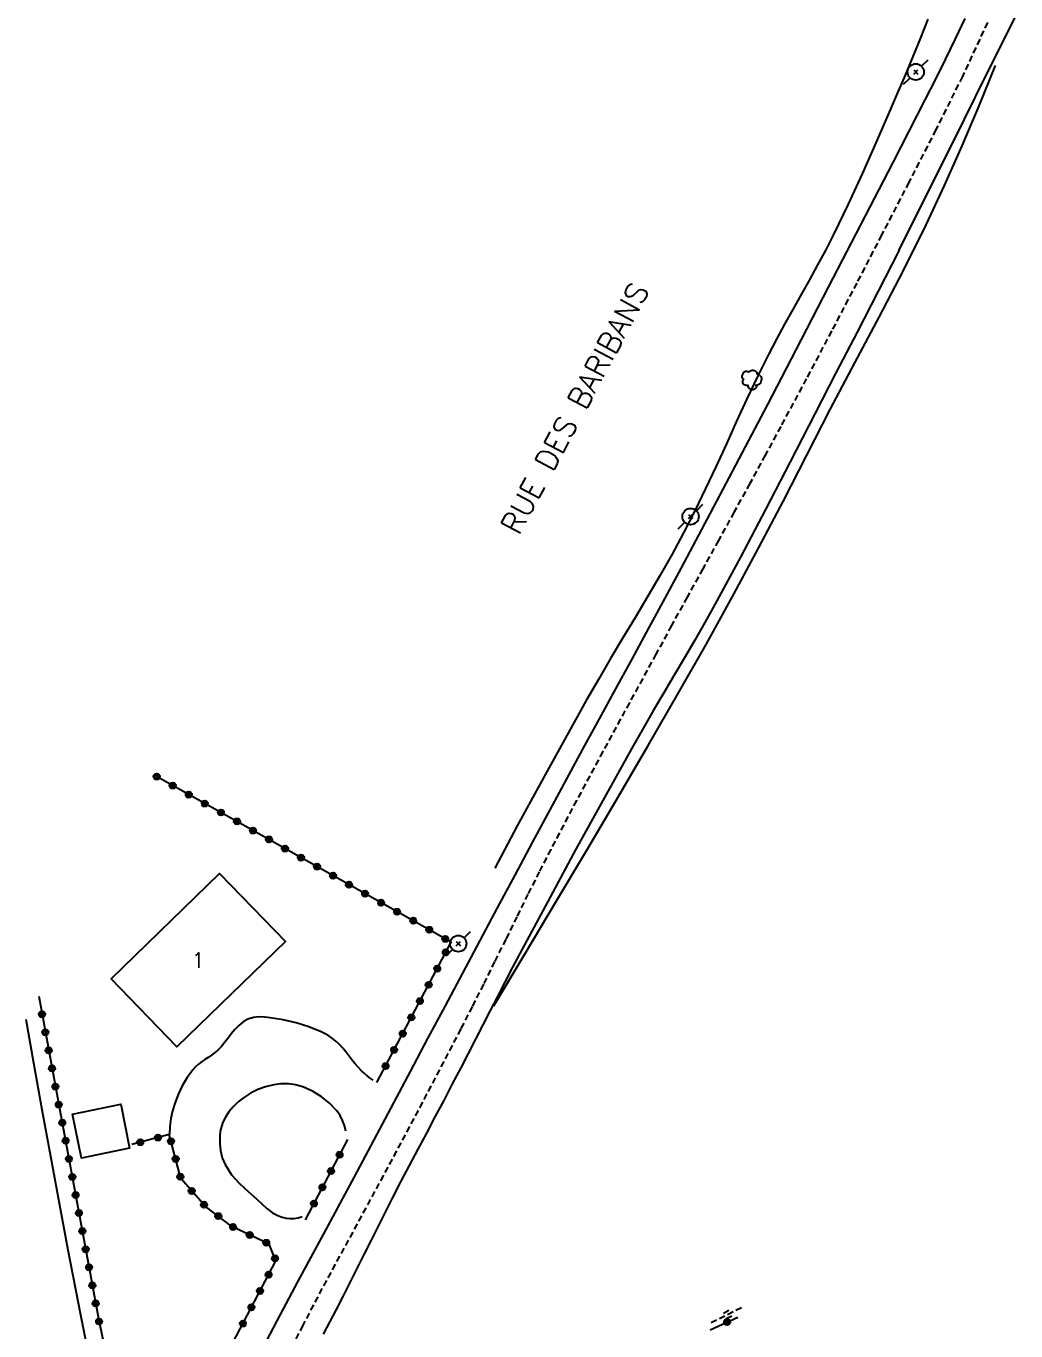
# Model space of a CAD drawing. Header units: millimetres. Extents: x 174000 to 175000, y 130000 to 130858.
# Drawn here: x 174329.8 to 174410.5, y 130255.3 to 130361.7 of the extents above; entities that cross this region are included whole.
import ezdxf
from ezdxf.enums import TextEntityAlignment as Align

# ---------------------------------------------------------------- set-up
doc = ezdxf.new("R2010")
doc.units = ezdxf.units.MM
doc.linetypes.add('DASHED', pattern=[0.75, 0.5, -0.25])
doc.layers.get('0').update_dxf_attribs({"linetype": 'CONTINUOUS'})
for name, color, linetype in [('W0001', 6, 'DASHED'), ('W0008', 7, 'CONTINUOUS'), ('W0017', 7, 'CONTINUOUS'), ('W0101', 7, 'CONTINUOUS'), ('W0104', 1, 'CONTINUOUS'), ('W0211', 2, 'CONTINUOUS'), ('W0220', 5, 'DASHED'), ('W0300', 7, 'CONTINUOUS'), ('W0323', 7, 'CONTINUOUS'), ('W0330', 7, 'CONTINUOUS'), ('W0473', 7, 'CONTINUOUS'), ('W0989', 7, 'CONTINUOUS'), ('W0991', 7, 'CONTINUOUS')]:
    doc.layers.add(name, color=color, linetype=linetype)
doc.styles.get("Standard").update_dxf_attribs({"font": 'romans.shx', "width": 0.85})

# ---------------------------------------------------------------- blocks, each defined once
blk = doc.blocks.new('T473')
for p, q in [((-0.166667, 0.166667), (0.166667, -0.166667)), ((-0.166667, -0.166667), (0.166667, 0.166667)), ((0.500001, 0.500001), (1.000002, 1.000002)), ((-1.000002, -1.000002), (-0.500001, -0.500001))]:
    blk.add_line(p, q)
blk.add_ellipse((0, 0), major_axis=(0.471405, 0.471405), ratio=1, start_param=5.4977871438, end_param=11.780972451)
blk = doc.blocks.new('T300')
for p, q in [((-0.8, 0.51), (-0.86, 0.34)), ((-0.86, 0.34), (-0.86, 0.17)), ((-0.86, 0.17), (-0.74, 0.06)), ((-0.69, 0.63), (-0.8, 0.51)), ((-0.8, -0.06), (-0.74, 0.06)), ((-0.74, 0.06), (-0.69, 0.11)), ((-0.57, 0.69), (-0.69, 0.63)), ((-0.46, 0.69), (-0.57, 0.69)), ((-0.29, 0.63), (-0.46, 0.69)), ((-0.29, 0.63), (-0.17, 0.74)), ((-0.23, 0.57), (-0.29, 0.63)), ((-0.17, 0.74), (-0.06, 0.8)), ((-0.06, 0.8), (0.06, 0.8)), ((0.06, 0.8), (0.23, 0.74)), ((0.23, 0.74), (0.34, 0.63)), ((0.34, 0.63), (0.4, 0.51)), ((0.46, 0.46), (0.34, 0.46)), ((0.4, 0.51), (0.4, 0.46)), ((0.57, 0.4), (0.46, 0.46)), ((0.57, 0.4), (0.69, 0.29)), ((0.69, 0.29), (0.74, 0.17)), ((0.74, 0.06), (0.69, -0.17)), ((0.74, 0.17), (0.74, 0.06)), ((-0.8, -0.17), (-0.8, -0.06)), ((-0.8, -0.23), (-0.8, -0.17)), ((-0.74, -0.34), (-0.8, -0.23)), ((-0.69, -0.4), (-0.74, -0.34)), ((-0.51, -0.46), (-0.69, -0.4)), ((-0.4, -0.46), (-0.51, -0.46)), ((-0.4, -0.46), (-0.34, -0.46)), ((-0.34, -0.46), (-0.34, -0.4)), ((-0.34, -0.51), (-0.34, -0.46)), ((-0.29, -0.63), (-0.34, -0.51)), ((-0.17, -0.74), (-0.29, -0.63)), ((-0.06, -0.8), (-0.17, -0.74)), ((0.06, -0.8), (-0.06, -0.8)), ((0.17, -0.74), (0.06, -0.8)), ((0.23, -0.69), (0.17, -0.74)), ((0.29, -0.46), (0.23, -0.46)), ((0.29, -0.63), (0.23, -0.69)), ((0.46, -0.4), (0.29, -0.46)), ((0.34, -0.51), (0.29, -0.63)), ((0.34, -0.51), (0.34, -0.46)), ((0.57, -0.34), (0.46, -0.4)), ((0.63, -0.29), (0.57, -0.34)), ((0.69, -0.17), (0.63, -0.29))]:
    blk.add_line(p, q)
blk = doc.blocks.new('t323o')
at = {"color": 0, "linetype": 'Continuous'}
for radius in [0.25, 0.15]:
    blk.add_circle((0, 0), radius, dxfattribs=at)
blk = doc.blocks.new('t220o')
at = {"color": 0, "linetype": 'Continuous'}
for p, q in [((-0.25, 0.25), (0.25, 0.25)), ((-0.25, -0.25), (0.25, -0.25))]:
    blk.add_line(p, q, dxfattribs=at)

msp = doc.modelspace()

# ---------------------------------------------------------------- linework, layer by layer
at = {"layer": 'W0001'}
msp.add_lwpolyline([(174408.22, 130362), (174406.18, 130357.61), (174404.02, 130353.27), (174401.81, 130348.97), (174399.59, 130344.67), (174397.56, 130340.75), (174395.51, 130336.84), (174393.45, 130332.93), (174391.36, 130329.04), (174390.1, 130326.71), (174388.84, 130324.39), (174387.56, 130322.07), (174386.28, 130319.75), (174385.01, 130317.43), (174383.73, 130315.12), (174382.45, 130312.8), (174381.19, 130310.47), (174379.02, 130306.5), (174376.86, 130302.52), (174374.71, 130298.54), (174372.61, 130294.54), (174371.67, 130292.72), (174370.75, 130290.89), (174369.84, 130289.05), (174368.94, 130287.21), (174368.03, 130285.38), (174367.12, 130283.54), (174366.2, 130281.71), (174365.27, 130279.89), (174362.49, 130274.57), (174359.67, 130269.27), (174356.82, 130263.98), (174353.95, 130258.71), (174352.39, 130255.71), (174350.86, 130252.68)], dxfattribs=at)
at = {"layer": 'W0008'}
for points in [[(174401.01, 130343.44), (174402.8, 130347), (174404.59, 130350.56), (174406.36, 130354.13), (174408.12, 130357.7), (174409.33, 130360.12), (174410.54, 130362.54)], [(174406.37, 130362.34), (174405.58, 130360.67), (174404.78, 130359), (174403.96, 130357.34), (174403.11, 130355.7)], [(174403.11, 130355.7), (174400.51, 130350.59), (174397.88, 130345.49), (174395.24, 130340.4), (174392.6, 130335.31), (174390.28, 130330.85), (174387.95, 130326.4), (174385.6, 130321.96), (174383.24, 130317.52), (174381.92, 130315.05), (174380.58, 130312.58), (174379.24, 130310.11), (174377.9, 130307.65), (174376.55, 130305.18), (174375.21, 130302.71), (174373.87, 130300.25), (174372.54, 130297.78), (174371.1, 130295.11), (174369.68, 130292.44), (174368.25, 130289.78), (174366.83, 130287.11), (174365.41, 130284.44), (174363.99, 130281.77), (174362.57, 130279.1), (174361.15, 130276.43), (174358.86, 130272.13), (174356.57, 130267.83), (174354.27, 130263.54), (174351.96, 130259.25), (174350.54, 130256.58), (174349.13, 130253.9)], [(174401.01, 130343.44), (174399.3, 130340.09), (174397.59, 130336.75), (174395.87, 130333.41), (174394.15, 130330.07), (174392.13, 130326.17), (174390.11, 130322.27), (174388.07, 130318.38), (174385.98, 130314.51), (174385.18, 130313.06), (174384.35, 130311.62), (174383.52, 130310.18), (174382.67, 130308.75), (174381.83, 130307.32), (174380.99, 130305.89), (174380.16, 130304.45), (174379.34, 130303), (174376.99, 130298.78), (174374.66, 130294.55), (174372.36, 130290.3), (174370.08, 130286.04), (174369.47, 130284.88), (174368.87, 130283.72), (174368.27, 130282.55), (174367.67, 130281.39), (174367.07, 130280.22), (174366.48, 130279.06), (174365.88, 130277.89), (174365.27, 130276.73), (174364.58, 130275.4), (174363.88, 130274.06), (174363.17, 130272.73), (174362.47, 130271.4), (174361.77, 130270.07), (174361.07, 130268.74), (174360.37, 130267.41), (174359.68, 130266.07), (174359.1, 130264.94), (174358.53, 130263.81), (174357.96, 130262.67), (174357.39, 130261.53), (174356.82, 130260.39), (174356.25, 130259.26), (174355.68, 130258.12), (174355.1, 130256.99), (174354.06, 130254.98)]]:
    msp.add_lwpolyline(points, dxfattribs=at)
at = {"layer": 'W0017'}
for points in [[(174358.14, 130275.7), (174357.89, 130275.88), (174357.64, 130276.07), (174357.4, 130276.27), (174357.17, 130276.48), (174356.9, 130276.76), (174356.64, 130277.07), (174356.39, 130277.38), (174356.15, 130277.7), (174355.91, 130278.02), (174355.65, 130278.33), (174355.38, 130278.63), (174355.09, 130278.9), (174354.81, 130279.12), (174354.51, 130279.32), (174354.2, 130279.5), (174353.88, 130279.65), (174352.88, 130280.05), (174351.85, 130280.38), (174350.8, 130280.63), (174349.73, 130280.79), (174349.29, 130280.84), (174348.83, 130280.87), (174348.37, 130280.83), (174347.92, 130280.69), (174347.52, 130280.47), (174347.16, 130280.18), (174346.84, 130279.85), (174346.56, 130279.5), (174346.3, 130279.15), (174346.04, 130278.8), (174345.76, 130278.46), (174345.45, 130278.15), (174345.2, 130277.94), (174344.94, 130277.75), (174344.67, 130277.57), (174344.4, 130277.39), (174344.14, 130277.2), (174343.88, 130277.01), (174343.63, 130276.79), (174343.41, 130276.55), (174342.95, 130275.92), (174342.56, 130275.24), (174342.23, 130274.54), (174341.96, 130273.81), (174341.77, 130273.2), (174341.64, 130272.57), (174341.55, 130271.93), (174341.52, 130271.29)], [(174355.89, 130271.56), (174355.79, 130272), (174355.64, 130272.43), (174355.43, 130272.83), (174355.16, 130273.21), (174354.57, 130273.83), (174353.9, 130274.38), (174353.17, 130274.82), (174352.38, 130275.17), (174351.8, 130275.33), (174351.21, 130275.4), (174350.61, 130275.41), (174350.03, 130275.34), (174349.36, 130275.18), (174348.73, 130274.94), (174348.12, 130274.64), (174347.55, 130274.27), (174347.12, 130273.93), (174346.71, 130273.54), (174346.36, 130273.12), (174346.05, 130272.65), (174345.88, 130272.29), (174345.75, 130271.92), (174345.66, 130271.54), (174345.62, 130271.15), (174345.62, 130270.55), (174345.68, 130269.96), (174345.82, 130269.38), (174346.05, 130268.82), (174346.58, 130268), (174347.23, 130267.28), (174347.94, 130266.64), (174348.64, 130266.01), (174349.05, 130265.63), (174349.46, 130265.25), (174349.91, 130264.9), (174350.41, 130264.63), (174350.71, 130264.52), (174351.02, 130264.46), (174351.34, 130264.43), (174351.65, 130264.43), (174351.83, 130264.45), (174352.01, 130264.48), (174352.18, 130264.54), (174352.35, 130264.6)]]:
    msp.add_lwpolyline(points, dxfattribs=at)
at = {"layer": 'W0101'}
msp.add_lwpolyline([(174350.97, 130287.02), (174342.13, 130278.44), (174336.75, 130283.99), (174345.59, 130292.56), (174350.97, 130287.02)], close=True, dxfattribs=at)
at = {"layer": 'W0104'}
msp.add_lwpolyline([(174338.27, 130270.15), (174334.35, 130269.35), (174333.62, 130272.95), (174337.54, 130273.75), (174338.27, 130270.15)], close=True, dxfattribs=at)
at = {"layer": 'W0211'}
for points in [[(174403.37, 130362.29), (174402.75, 130360.76), (174402.13, 130359.24), (174401.51, 130357.72), (174400.87, 130356.2), (174400.22, 130354.69), (174399.12, 130352.18), (174398, 130349.67), (174396.85, 130347.18), (174395.66, 130344.71), (174395.03, 130343.47), (174394.37, 130342.24), (174393.7, 130341.02), (174393.02, 130339.81), (174392.34, 130338.6), (174391.67, 130337.38), (174391.01, 130336.16), (174390.37, 130334.93), (174389.47, 130333.12), (174388.61, 130331.3), (174387.76, 130329.47), (174386.93, 130327.64), (174386.09, 130325.81), (174385.24, 130323.98), (174384.35, 130322.17), (174383.43, 130320.38), (174382.5, 130318.64), (174381.52, 130316.91), (174380.53, 130315.2), (174379.52, 130313.5), (174378.5, 130311.81), (174377.49, 130310.11), (174376.49, 130308.4), (174375.51, 130306.69), (174373.61, 130303.29), (174371.74, 130299.88), (174369.88, 130296.46), (174368.05, 130293.02)], [(174367.96, 130281.78), (174370.53, 130286.05), (174373.09, 130290.33), (174375.64, 130294.61), (174378.16, 130298.91), (174380.55, 130303.02), (174382.93, 130307.13), (174385.28, 130311.26), (174387.58, 130315.41), (174389.59, 130319.16), (174391.55, 130322.93), (174393.48, 130326.71), (174395.43, 130330.49), (174397.41, 130334.23), (174399.4, 130337.96), (174401.36, 130341.71), (174403.23, 130345.51), (174404.73, 130348.72), (174406.17, 130351.95), (174407.55, 130355.21), (174408.88, 130358.5)]]:
    msp.add_lwpolyline(points, dxfattribs=at)
at = {"layer": 'W0220'}
msp.add_lwpolyline([(174385.69, 130255.94), (174388.32, 130257.24)], dxfattribs=at)
at = {"layer": 'W0323'}
for points in [[(174358.43, 130275.53), (174364.49, 130286.97), (174347.94, 130296.3), (174340.45, 130300.49)], [(174330.85, 130282.57), (174332.58, 130273.25), (174335.73, 130256.27), (174338.78, 130241.66), (174342.61, 130245.78), (174345.81, 130252.63), (174350.19, 130260.97), (174349.64, 130262.33), (174346.61, 130263.78), (174344.45, 130265.4), (174342.44, 130267.68), (174341.5, 130271.27), (174338.44, 130270.47)], [(174356.03, 130270.86), (174352.59, 130264.31)], [(174385.62, 130255.35), (174387.86, 130256.37)]]:
    msp.add_lwpolyline(points, dxfattribs=at)
at = {"layer": 'W0330'}
msp.add_lwpolyline([(174337.52, 130240.66), (174336.42, 130245.95), (174335.34, 130251.24), (174334.29, 130256.54), (174333.26, 130261.84), (174332.54, 130265.65), (174331.83, 130269.47), (174331.14, 130273.28), (174330.46, 130277.1), (174329.83, 130280.66)], dxfattribs=at)

# ---------------------------------------------------------------- block references
at = {"layer": 'W0220', "rotation": 26.26911030288518}
msp.add_blockref('t220o', (174387.03, 130256.6), dxfattribs=at)
at = {"layer": 'W0300'}
msp.add_blockref('T300', (174389.06, 130332.84), dxfattribs=at)
at = {"layer": 'W0323'}
for p, rotation in [((174340.47, 130300.48), 150.7702452819111), ((174341.78, 130299.75), 150.7702452819111), ((174343.09, 130299.01), 150.7702452819111), ((174344.4, 130298.28), 150.7702452819111), ((174345.71, 130297.55), 150.7702452819111), ((174347.02, 130296.82), 150.7702452819111), ((174348.32, 130296.08), 150.5904962583733), ((174349.63, 130295.35), 150.5904962583733), ((174350.94, 130294.61), 150.5904962583733), ((174352.24, 130293.87), 150.5904962583733), ((174353.55, 130293.14), 150.5904962583733), ((174354.86, 130292.4), 150.5904962583733), ((174356.16, 130291.66), 150.5904962583733), ((174357.47, 130290.93), 150.5904962583733), ((174358.78, 130290.19), 150.5904962583733), ((174360.08, 130289.45), 150.5904962583733), ((174361.39, 130288.72), 150.5904962583733), ((174362.7, 130287.98), 150.5904962583733), ((174364, 130287.24), 150.5904962583733), ((174364.05, 130286.14), 62.09157732717822), ((174363.35, 130284.81), 62.09157732717822), ((174362.65, 130283.49), 62.09157732717822), ((174361.94, 130282.16), 62.09157732717822), ((174331.12, 130281.09), 280.5474546679964), ((174361.24, 130280.83), 62.09157732717822), ((174331.39, 130279.62), 280.5474546679964), ((174360.54, 130279.51), 62.09157732717822), ((174331.67, 130278.14), 280.5474546679964), ((174359.84, 130278.18), 62.09157732717822), ((174359.14, 130276.86), 62.09157732717822), ((174331.94, 130276.67), 280.5474546679964), ((174332.22, 130275.19), 280.5474546679964), ((174332.49, 130273.72), 280.5474546679964), ((174332.77, 130272.24), 280.5061092815691), ((174333.04, 130270.77), 280.5061092815691), ((174339.13, 130270.65), 194.6763805930896), ((174340.58, 130271.03), 194.6763805930896), ((174341.64, 130270.73), 104.7626089951288), ((174355.39, 130269.62), 242.2589541905195), ((174333.31, 130269.29), 280.5061092815691), ((174342.02, 130269.28), 104.7626089951288), ((174354.69, 130268.3), 242.2589541905195), ((174333.59, 130267.82), 280.5061092815691), ((174342.4, 130267.83), 104.7626089951288), ((174333.86, 130266.34), 280.5061092815691), ((174343.33, 130266.67), 131.4438262742287), ((174353.99, 130266.97), 242.2589541905195), ((174344.33, 130265.55), 131.4438262742287), ((174353.29, 130265.64), 242.2589541905195), ((174334.13, 130264.87), 280.5061092815691), ((174345.5, 130264.62), 143.0272380820208), ((174334.41, 130263.4), 280.5061092815691), ((174346.71, 130263.73), 154.3589886404727), ((174348.06, 130263.08), 154.3589886404727), ((174334.68, 130261.92), 280.5061092815691), ((174349.41, 130262.44), 154.3589886404727), ((174350.11, 130261.17), 112.3286460550332), ((174334.96, 130260.45), 280.5061092815691), ((174349.6, 130259.84), 62.24832583569391), ((174335.23, 130258.97), 280.5061092815691), ((174348.9, 130258.51), 62.24832583569391), ((174335.5, 130257.5), 280.5061092815691), ((174348.2, 130257.18), 62.24832583569391), ((174335.78, 130256.02), 281.8024351051541), ((174347.5, 130255.85), 62.24832583569391), ((174386.99, 130255.97), 24.52607530222181)]:
    msp.add_blockref('t323o', p, dxfattribs=dict(at, rotation=rotation))
at = {"layer": 'W0473'}
for p in [(174402.38, 130357.97), (174384.01, 130321.7), (174365.07, 130286.85)]:
    msp.add_blockref('T473', p, dxfattribs=at)

# ---------------------------------------------------------------- texts
at = {"layer": 'W0989'}
msp.add_text('RUE DES BARIBANS', height=1.75, rotation=61.9758, dxfattribs=at).set_placement((174370.01, 130320.1))
at = {"layer": 'W0991'}
msp.add_text('1', height=1.25, dxfattribs=at).set_placement((174343.86, 130285.5), align=Align.MIDDLE_CENTER)

doc.saveas('drawing.dxf')
